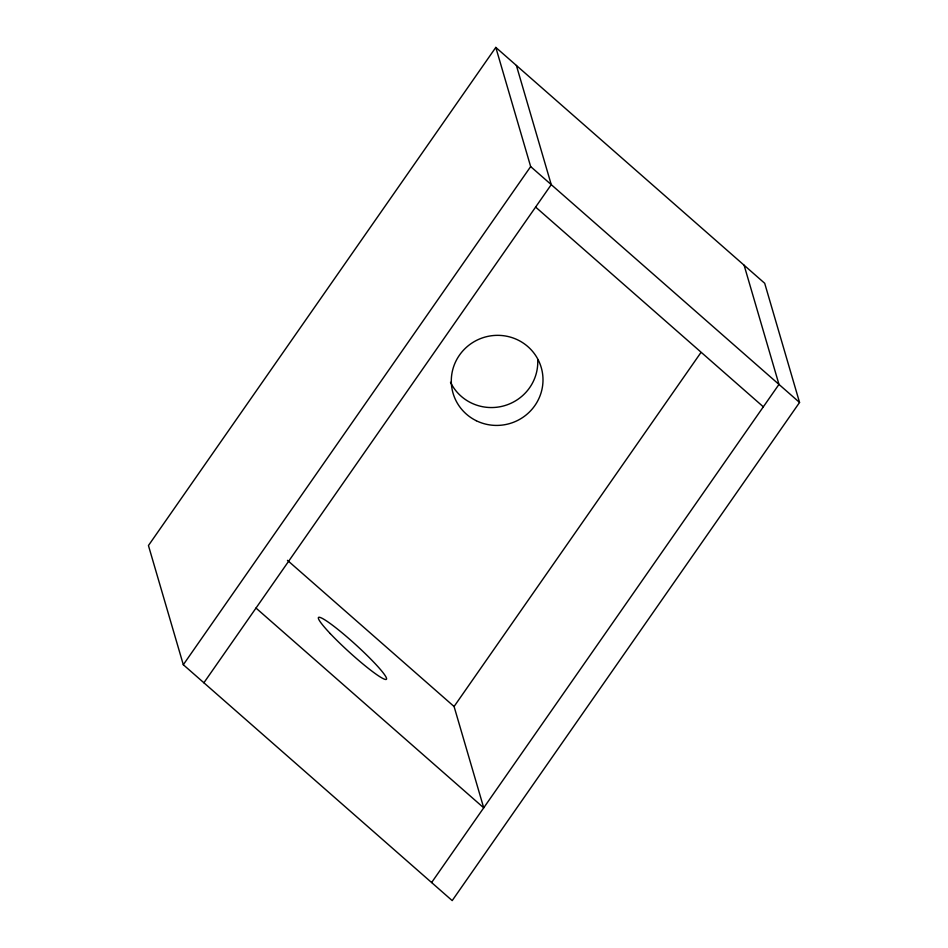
<?xml version="1.0" encoding="UTF-8"?>
<svg xmlns="http://www.w3.org/2000/svg" width="948" height="948" viewBox="0 0 948 948"><rect width="100%" height="100%" fill="white"/><g stroke="black" fill="none" stroke-linecap="round" stroke-linejoin="round"><path stroke-width="1.42" d="M495.804 47.4L148.445 545.538L183.308 664.726L452.196 900.6L799.555 402.462L764.692 283.274L495.804 47.4L530.667 166.587L799.555 402.462M183.308 664.726L530.667 166.587M203.891 682.785L551.25 184.647L516.387 65.459M255.996 608.059L483.717 807.826L454.08 706.509L700.762 352.763M431.613 882.541L778.972 384.402L744.109 265.215M535.62 207.067L763.341 406.822M287.457 560.339L454.08 706.509M537.717 359.73A45.931 44.971 -16.3 0 1 503.115 406.064A45.931 44.971 -16.3 0 1 450.49 382.269M330.224 633.572A45.931 4.918 42.3 0 0 385.954 679.479A45.931 4.918 42.3 0 0 341.09 631.996A45.931 4.918 42.3 0 0 330.224 633.572M476.252 420.711A45.931 44.971 -16.3 0 0 542.943 377.612A45.931 44.971 -16.3 0 0 472.258 342.832A45.931 44.971 -16.3 0 0 476.252 420.711"/></g></svg>
